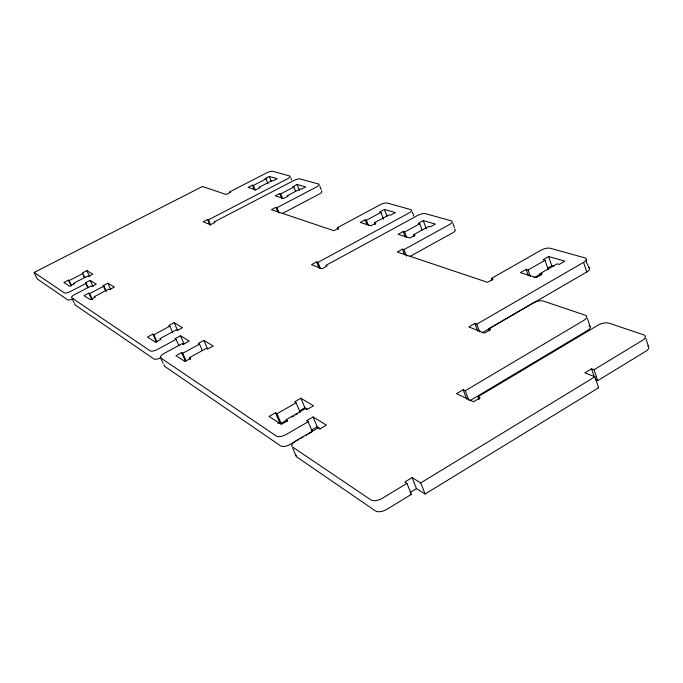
<?xml version="1.0" encoding="UTF-8"?>
<svg xmlns="http://www.w3.org/2000/svg" width="683" height="683" viewBox="0 0 683 683"><rect width="100%" height="100%" fill="white"/><g stroke="black" fill="none" stroke-linecap="round" stroke-linejoin="round"><path stroke-width="1.02" d="M296.063 455.083A7.991 3.492 -23.4 0 0 296.764 456.953L375.505 510.952A8.905 4.346 -22.3 0 0 386.988 509.27L411.362 494.39L406.931 483.359L404.806 482.036L412.08 477.622L416.476 488.627L425.116 494.014L598.624 387.748L594.902 376.803L584.853 372.824L591.512 368.786L594.014 369.759L597.71 380.627L645.759 351.293A8.537 3.739 -16.4 0 0 647.851 345.94M412.08 477.622L420.702 482.907L594.902 376.803M410.142 492.486L416.476 488.627M406.931 483.359L382.454 498.223A8.93 4.286 -22.3 0 1 370.963 499.947L292.478 446.938A8.017 3.441 -23.4 0 1 295.918 440.842L318.107 427.942L319.789 428.992L326.414 425.133L313.07 416.963L306.547 420.728L308.178 421.744L312.319 431.571L308.238 433.944M594.014 369.759L642.251 340.476A8.563 3.697 -16.6 0 0 643.531 334.781L608.912 323.144A8.239 3.466 -17.3 0 0 597.821 325.27L477.998 396.755L479.065 399.623M469.989 400.605L587.192 330.709A8.008 3.355 -17.7 0 0 589.13 325.578M468.786 400.161L465.243 390.736L463.159 389.745L456.56 393.656L473.456 401.775L480.158 397.779L477.998 396.755M465.243 390.736L583.726 320.447A8.025 3.313 -17.8 0 0 585.305 315.204L543.045 300.998A7.65 3.039 -18.6 0 0 532.885 303.056L488.635 328.779L489.352 330.743M311.089 430.299L317.185 426.764L320.481 428.822M295.961 441.09L290.48 444.274A7.812 3.33 -23.5 0 1 280.739 445.956L164.415 366.173A6.471 2.262 -24.4 0 1 164.313 364.568M297.327 440.287L298.693 439.493M300.059 438.699L302.791 437.111M305.514 435.532L306.88 434.738M482.044 332.877L493.1 326.44M493.954 325.945L499.879 322.504M500.724 322.009L586.757 271.979A7.385 2.834 -17.8 0 0 588.55 267.565M308.178 421.744L286.254 434.431A7.829 3.287 -23.5 0 1 276.504 436.147L160.667 357.901A6.489 2.228 -24.3 0 1 164.116 353.444L182.583 343.395L183.684 344.078M488.635 328.779L490.642 329.565L484.52 333.125L468.82 326.909L474.847 323.426L476.794 324.177L583.564 262.392A7.402 2.8 -17.9 0 0 585.015 257.901L550.242 248.262A7.112 2.612 -18.5 0 0 540.791 250.32L491.333 278.476L491.999 280.329M277.768 423.375L279.586 422.333L281.097 423.315L286.544 420.19M299.495 410.884L304.9 407.777L307.623 409.433M547.809 268.12L551.804 265.824L553.836 266.421M287.031 421.59L286.203 419.652L305.54 408.536L307.137 409.501L313.557 405.804L300.887 398.257L294.569 401.869L296.115 402.808L300.144 412.361M540.646 275.573L539.997 273.678L557.106 263.834L559.155 264.432L564.841 261.162L548.628 256.509L543.019 259.719L545 260.3L548.201 269.64M291.983 417.057L293.801 416.015M295.611 414.965L297.429 413.924M533.978 277.819L541.978 273.217M281.097 423.315L276.999 413.753L275.488 412.788L269.093 416.451L281.268 424.399L287.765 420.651L286.203 419.652M545 260.3L528.053 270.007L526.098 269.401L520.429 272.645L536.266 277.605L542.012 274.301L539.997 273.678M276.999 413.753L296.115 402.808M410.013 256.415L452.547 232.894A6.301 2.134 -20 0 0 454.451 229.181M320.438 268.65L317.928 262.4L316.63 261.896L311.516 264.671L321.941 268.795L327.114 265.977L325.791 265.456L417.544 215.521A6.113 1.981 -20.4 0 1 425.432 213.659L451.429 220.865A6.318 2.1 -20.1 0 1 449.508 224.545L403.969 249.619L402.466 249.124L397.25 251.984L487.525 282.335L493.203 279.099L491.333 278.476M190.292 359.497L189.464 357.627L206.403 348.339L207.572 349.047L213.198 345.965L203.884 340.407L198.326 343.438L199.47 344.13L202.33 350.61M414.231 236.591L413.548 234.756L428.796 226.397L430.324 226.841L435.395 224.067L423.264 220.583L418.252 223.324L419.746 223.759L422.103 230.103M186.015 360.709L182.703 353.299L181.593 352.582L175.983 355.647L184.914 361.478L190.6 358.362L189.464 357.627M419.746 223.759L404.626 232.015L403.166 231.563L398.112 234.329L409.937 238.034L415.051 235.225L413.548 234.756M182.703 353.299L199.47 344.13M182.737 344.582L189.2 341.073L180.474 335.72L175.027 338.674L176.094 339.34L178.92 345.675M176.094 339.34L157.816 349.261A6.369 2.143 -24.4 0 1 150.243 350.866L71.741 297.839A5.455 1.554 -24.6 0 1 75.019 294.356L90.813 286.134L91.59 286.621L96.312 284.162L90.165 280.389L85.486 282.813L87.501 287.15M317.928 262.4L408.861 213.07A5.993 1.912 -20.6 0 0 410.884 209.621L387.312 203.09A5.814 1.801 -20.9 0 0 379.876 204.891L337.47 227.652L338.23 229.582M375.24 224.707L374.48 222.735L389.131 214.821L390.514 215.23L395.38 212.592L384.392 209.45L379.586 212.037L380.935 212.43L383.522 219.252M157.022 341.85L153.82 334.781L152.821 334.132L147.46 337.018L155.511 342.277L160.932 339.34L159.907 338.683L176.086 329.94L177.145 330.581L182.515 327.669L174.122 322.666L168.821 325.526L169.845 326.15L172.611 332.322M380.935 212.43L366.412 220.25L365.089 219.849L360.231 222.462L370.929 225.808L375.846 223.153L374.48 222.735M153.82 334.781L169.845 326.15M282.378 213.489L319.251 194.074A5.276 1.52 -21.7 0 0 321.42 191.112M210.552 224.741L208.469 219.841L207.547 219.482L203.116 221.779L210.535 224.716L215.008 222.385L214.069 222.018L293.733 180.568A5.14 1.417 -21.9 0 1 300.144 178.92L318.637 184.043A5.285 1.494 -21.7 0 1 316.46 186.988L277.008 207.683L275.949 207.333L271.441 209.69L333.885 230.683L338.742 228.071L337.47 227.652M92.495 299.811L89.618 293.613L88.841 293.109L84.052 295.611L90.284 299.683L95.125 297.148L94.331 296.635L108.785 289.071L109.604 289.566L114.411 287.056L107.897 283.172L103.142 285.648L105.173 290.07M293.869 187.031L280.739 193.887L279.697 193.562L275.3 195.85L283.693 198.48L288.132 196.158L287.065 195.833L300.307 188.909L301.391 189.225L305.788 186.92L297.165 184.453L292.811 186.724L293.869 187.031L295.611 191.377M89.618 293.613L103.944 286.134L106.386 291.445M88.252 287.62L86.246 283.283L70.58 291.419A5.37 1.503 -24.6 0 1 64.415 292.887L34.15 272.449L202.441 186.493L226.201 194.484L230.444 192.299L229.522 192L266.583 172.91A4.935 1.306 -22.1 0 1 272.679 171.305L289.712 176.026A5.063 1.375 -22 0 1 287.5 178.809L208.469 219.841M71.638 285.656L68.531 280.098L63.929 282.472L69.64 286.203L74.293 283.786L73.568 283.317L87.467 276.128L88.209 276.581L92.828 274.19L86.861 270.63L82.293 272.987L84.999 277.682M266.029 178.912L253.35 185.46L252.394 185.161L248.16 187.347L255.869 189.763L260.146 187.552L259.173 187.244L271.945 180.636L272.935 180.927L277.187 178.724L269.256 176.453L265.055 178.622L266.029 178.912L267.967 183.684M69.248 280.551L83.027 273.431M595.2 379.628L597.71 380.627M597.992 387.492L598.624 387.748M103.142 285.648L103.944 286.134M85.486 282.813L86.246 283.283M311.807 431.246L312.319 431.571M410.825 494.057L411.362 494.39M589.352 268.129L586.603 262.682L586.356 259.702M34.15 272.449L37.249 278.954L67.677 299.82A5.362 1.528 -24.7 0 0 72.961 298.795M72.569 299.598L74.216 303.115M68.531 280.098L71.322 286.04M83.471 275.539L84.265 277.23M88.841 293.109L91.71 299.299M86.861 270.63L89.61 276.572M90.165 280.389L92.965 286.45M107.897 283.172L110.723 289.353M161.214 359.232L163.083 363.356M152.821 334.132L156.416 342.081M181.593 352.582L185.315 360.906M180.474 335.72L184.094 343.839M174.122 322.666L177.657 330.598M203.884 340.407L207.538 348.714M275.488 412.788L279.586 422.333M292.819 448.355L296.029 455.843M207.547 219.482L210.048 225.356M313.07 416.963L317.185 426.764M300.887 398.257L304.9 407.777M253.35 185.46L255.314 190.233M252.394 185.161L254.349 189.934M277.008 207.683L279.176 213.019M275.949 207.333L277.75 211.773M280.739 193.887L282.497 198.232M279.697 193.562L281.797 198.779M269.256 176.453L271.185 181.217M316.63 261.896L319.14 268.137M290.847 178.092L291.53 179.791M297.165 184.453L299.589 190.523M420.702 482.907L425.116 494.014M319.849 186.211L321.241 189.746M366.412 220.25L368.291 225.134M365.089 219.849L366.959 224.716M384.392 209.45L386.971 216.246M403.969 249.619L406.436 256.142M402.466 249.124L404.575 254.699M404.626 232.015L406.675 237.462M463.159 389.745L466.694 399.154M403.166 231.563L405.215 237.001M412.336 212.089L413.813 216.059M423.264 220.583L426.277 228.728M476.794 324.177L479.628 331.929M474.847 323.426L477.682 331.153M452.991 223.469L454.502 227.627M526.098 269.401L528.377 275.932M528.053 270.007L530.332 276.555M548.628 256.509L551.804 265.824M591.512 368.786L594.193 376.674M587.431 318.594L590.01 326.261M583.564 262.392L586.757 271.979M645.862 338.401L648.474 346.486M75.002 303.909A5.447 1.579 -24.7 0 0 75.045 304.874L153.948 358.993A6.352 2.177 -24.4 0 0 161 357.67"/></g></svg>
